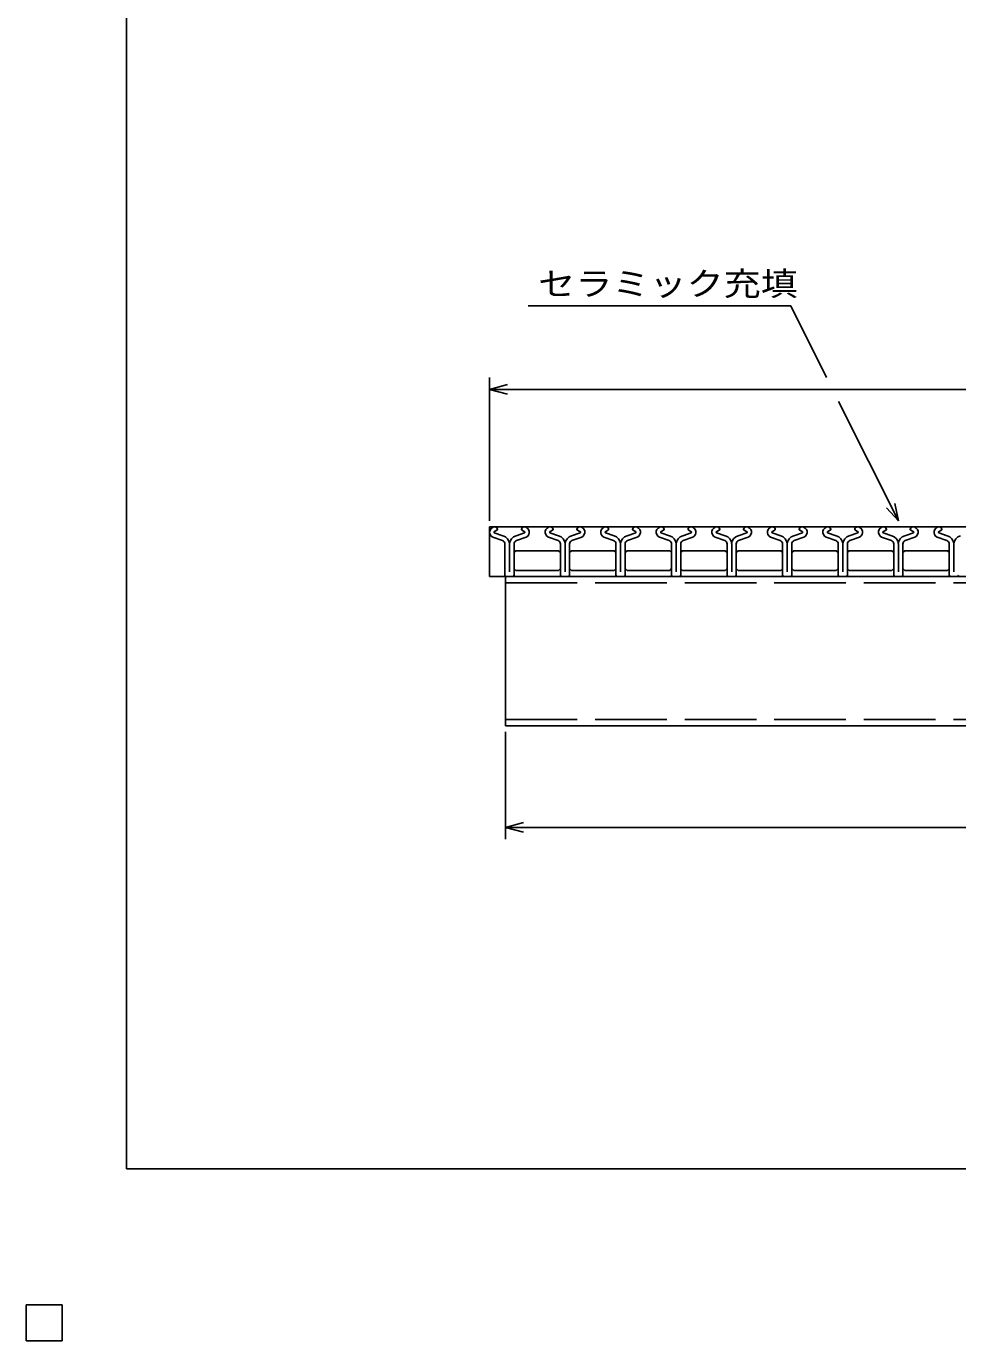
# Model space of a CAD drawing. Units: millimetres, scale not verified. Extents: x -1092 to 1034, y -771 to 635.
# Drawn here: x -1092 to -624, y -771 to -111 of the extents above; entities that cross this region are included whole.
import ezdxf
from ezdxf.enums import TextEntityAlignment as Align

# ---------------------------------------------------------------- set-up
doc = ezdxf.new("R2010")
doc.units = ezdxf.units.MM
doc.header["$LTSCALE"] = 6
doc.linetypes.add('DASHED', pattern=[7.5, 6, -1.5])
for name, color, linetype, lineweight in [('0_2', 150, 'Continuous', 25), ('16', 3, 'Continuous', 25), ('22', 2, 'Continuous', 25)]:
    doc.layers.add(name, color=color, linetype=linetype, lineweight=lineweight)
doc.styles.add('ベクトル', font='')
doc.styles.get('ベクトル').set_extended_font_data('ベクトル')

msp = doc.modelspace()

# ---------------------------------------------------------------- linework, layer by layer
at = {"layer": '0_2'}
for p, q in [((-1041.6, -684.6), (-1041.6, 635.4)), ((1034.4, -684.6), (-1041.6, -684.6))]:
    msp.add_line(p, q, dxfattribs=at)
at = {"layer": '16'}
for p, q in [((-859.3, -362.1), (-254.3, -362.1)), ((-859.3, -362.1), (-859.3, -387.1)), ((-857.679, -367.279), (-852.809, -368.989)), ((-852.599, -366.628), (-856.919, -365.108)), ((-856.76, -364.413), (-855.32, -363.713)), ((-855.32, -363.713), (-855.32, -363.483)), ((-841.702, -365.108), (-846.022, -366.628)), ((-845.812, -368.989), (-840.942, -367.279)), ((-843.301, -363.483), (-843.301, -363.713)), ((-843.301, -363.713), (-841.861, -364.413)), ((-829.779, -367.279), (-824.909, -368.989)), ((-824.699, -366.628), (-829.019, -365.108)), ((-828.86, -364.413), (-827.42, -363.713)), ((-827.42, -363.713), (-827.42, -363.483)), ((-813.802, -365.108), (-818.122, -366.628)), ((-817.912, -368.989), (-813.042, -367.279)), ((-815.401, -363.483), (-815.401, -363.713)), ((-815.401, -363.713), (-813.961, -364.413)), ((-801.879, -367.279), (-797.009, -368.989)), ((-796.799, -366.628), (-801.119, -365.108)), ((-800.96, -364.413), (-799.52, -363.713)), ((-799.52, -363.713), (-799.52, -363.483)), ((-785.902, -365.108), (-790.222, -366.628)), ((-790.012, -368.989), (-785.142, -367.279)), ((-787.501, -363.483), (-787.501, -363.713)), ((-787.501, -363.713), (-786.061, -364.413)), ((-773.979, -367.279), (-769.109, -368.989)), ((-768.899, -366.628), (-773.219, -365.108)), ((-773.06, -364.413), (-771.62, -363.713)), ((-771.62, -363.713), (-771.62, -363.483)), ((-758.002, -365.108), (-762.322, -366.628)), ((-762.112, -368.989), (-757.242, -367.279)), ((-759.601, -363.483), (-759.601, -363.713)), ((-759.601, -363.713), (-758.161, -364.413)), ((-746.079, -367.279), (-741.209, -368.989)), ((-740.999, -366.628), (-745.319, -365.108)), ((-745.16, -364.413), (-743.72, -363.713)), ((-743.72, -363.713), (-743.72, -363.483)), ((-730.102, -365.108), (-734.422, -366.628)), ((-734.212, -368.989), (-729.342, -367.279)), ((-731.701, -363.483), (-731.701, -363.713)), ((-731.701, -363.713), (-730.261, -364.413)), ((-718.179, -367.279), (-713.309, -368.989)), ((-713.099, -366.628), (-717.419, -365.108)), ((-717.26, -364.413), (-715.82, -363.713)), ((-715.82, -363.713), (-715.82, -363.483)), ((-702.202, -365.108), (-706.522, -366.628)), ((-706.312, -368.989), (-701.442, -367.279)), ((-703.801, -363.483), (-703.801, -363.713)), ((-703.801, -363.713), (-702.361, -364.413)), ((-690.279, -367.279), (-685.409, -368.989)), ((-685.199, -366.628), (-689.519, -365.108)), ((-689.36, -364.413), (-687.92, -363.713)), ((-687.92, -363.713), (-687.92, -363.483)), ((-674.302, -365.108), (-678.622, -366.628)), ((-678.412, -368.989), (-673.542, -367.279)), ((-675.901, -363.483), (-675.901, -363.713)), ((-675.901, -363.713), (-674.461, -364.413)), ((-662.379, -367.279), (-657.509, -368.989)), ((-657.299, -366.628), (-661.619, -365.108)), ((-661.46, -364.413), (-660.02, -363.713)), ((-660.02, -363.713), (-660.02, -363.483)), ((-646.402, -365.108), (-650.722, -366.628)), ((-650.512, -368.989), (-645.642, -367.279)), ((-648.001, -363.483), (-648.001, -363.713)), ((-648.001, -363.713), (-646.561, -364.413)), ((-634.479, -367.279), (-629.609, -368.989)), ((-629.399, -366.628), (-633.719, -365.108)), ((-633.56, -364.413), (-632.12, -363.713)), ((-632.12, -363.713), (-632.12, -363.483)), ((-851.61, -370.692), (-851.61, -386.412)), ((-849.3, -384.81), (-849.3, -370.74)), ((-847.05, -375.1), (-846.05, -374.1)), ((-847.01, -386.412), (-847.01, -370.692)), ((-846.05, -374.1), (-824.65, -374.1)), ((-824.65, -374.1), (-823.65, -375.1)), ((-823.71, -370.692), (-823.71, -386.412)), ((-821.4, -384.81), (-821.4, -370.74)), ((-819.15, -375.1), (-818.15, -374.1)), ((-819.11, -386.412), (-819.11, -370.692)), ((-818.15, -374.1), (-796.75, -374.1)), ((-796.75, -374.1), (-795.75, -375.1)), ((-795.81, -370.692), (-795.81, -386.412)), ((-793.5, -384.81), (-793.5, -370.74)), ((-791.25, -375.1), (-790.25, -374.1)), ((-791.21, -386.412), (-791.21, -370.692)), ((-790.25, -374.1), (-768.85, -374.1)), ((-768.85, -374.1), (-767.85, -375.1)), ((-767.91, -370.692), (-767.91, -386.412)), ((-765.6, -384.81), (-765.6, -370.74)), ((-763.35, -375.1), (-762.35, -374.1)), ((-763.31, -386.412), (-763.31, -370.692)), ((-762.35, -374.1), (-740.95, -374.1)), ((-740.95, -374.1), (-739.95, -375.1)), ((-740.01, -370.692), (-740.01, -386.412)), ((-737.7, -384.81), (-737.7, -370.74)), ((-735.45, -375.1), (-734.45, -374.1)), ((-735.41, -386.412), (-735.41, -370.692)), ((-734.45, -374.1), (-713.05, -374.1)), ((-713.05, -374.1), (-712.05, -375.1)), ((-712.11, -370.692), (-712.11, -386.412)), ((-709.8, -384.81), (-709.8, -370.74)), ((-707.55, -375.1), (-706.55, -374.1)), ((-707.51, -386.412), (-707.51, -370.692)), ((-706.55, -374.1), (-685.15, -374.1)), ((-685.15, -374.1), (-684.15, -375.1)), ((-684.21, -370.692), (-684.21, -386.412)), ((-681.9, -384.81), (-681.9, -370.74)), ((-679.65, -375.1), (-678.65, -374.1)), ((-679.61, -386.412), (-679.61, -370.692)), ((-678.65, -374.1), (-657.25, -374.1)), ((-657.25, -374.1), (-656.25, -375.1)), ((-656.31, -370.692), (-656.31, -386.412)), ((-654, -384.81), (-654, -370.74)), ((-651.75, -375.1), (-650.75, -374.1)), ((-651.71, -386.412), (-651.71, -370.692)), ((-650.75, -374.1), (-629.35, -374.1)), ((-629.35, -374.1), (-628.35, -375.1)), ((-628.41, -370.692), (-628.41, -386.412)), ((-626.1, -384.81), (-626.1, -370.74)), ((-859.3, -387.1), (-254.3, -387.1)), ((-851.3, -387.1), (-262.3, -387.1)), ((-851.3, -462.1), (-851.3, -387.1)), ((-850.91, -387.112), (-847.71, -387.112)), ((-846.05, -384.1), (-847.05, -383.1)), ((-824.65, -384.1), (-846.05, -384.1)), ((-823.65, -383.1), (-824.65, -384.1)), ((-823.01, -387.112), (-819.81, -387.112)), ((-818.15, -384.1), (-819.15, -383.1)), ((-796.75, -384.1), (-818.15, -384.1)), ((-795.75, -383.1), (-796.75, -384.1)), ((-795.11, -387.112), (-791.91, -387.112)), ((-790.25, -384.1), (-791.25, -383.1)), ((-768.85, -384.1), (-790.25, -384.1)), ((-767.85, -383.1), (-768.85, -384.1)), ((-767.21, -387.112), (-764.01, -387.112)), ((-762.35, -384.1), (-763.35, -383.1)), ((-740.95, -384.1), (-762.35, -384.1)), ((-739.95, -383.1), (-740.95, -384.1)), ((-739.31, -387.112), (-736.11, -387.112)), ((-734.45, -384.1), (-735.45, -383.1)), ((-713.05, -384.1), (-734.45, -384.1)), ((-712.05, -383.1), (-713.05, -384.1)), ((-711.41, -387.112), (-708.21, -387.112)), ((-706.55, -384.1), (-707.55, -383.1)), ((-685.15, -384.1), (-706.55, -384.1)), ((-684.15, -383.1), (-685.15, -384.1)), ((-683.51, -387.112), (-680.31, -387.112)), ((-678.65, -384.1), (-679.65, -383.1)), ((-657.25, -384.1), (-678.65, -384.1)), ((-656.25, -383.1), (-657.25, -384.1)), ((-655.61, -387.112), (-652.41, -387.112)), ((-650.75, -384.1), (-651.75, -383.1)), ((-629.35, -384.1), (-650.75, -384.1)), ((-628.35, -383.1), (-629.35, -384.1)), ((-627.71, -387.112), (-624.51, -387.112)), ((-262.3, -462.1), (-851.3, -462.1)), ((-1092, -753), (-1074, -753)), ((-1092, -771), (-1092, -753)), ((-1092, -753), (-1074, -753)), ((-1092, -771), (-1092, -753)), ((-1092, -753), (-1074, -753)), ((-1092, -771), (-1092, -753)), ((-1092, -753), (-1074, -753)), ((-1092, -771), (-1092, -753)), ((-1092, -753), (-1074, -753)), ((-1092, -771), (-1092, -753)), ((-1074, -771), (-1074, -753)), ((-1074, -771), (-1074, -753)), ((-1074, -771), (-1074, -753)), ((-1074, -771), (-1074, -753)), ((-1074, -771), (-1074, -753)), ((-1092, -771), (-1074, -771)), ((-1092, -771), (-1074, -771)), ((-1092, -771), (-1074, -771)), ((-1092, -771), (-1074, -771)), ((-1092, -771), (-1074, -771))]:
    msp.add_line(p, q, dxfattribs=at)
at = {"layer": '16', "linetype": 'DASHED'}
for p, q in [((-851.3, -390.3), (-262.3, -390.3)), ((-851.3, -458.9), (-262.3, -458.9))]:
    msp.add_line(p, q, dxfattribs=at)
at = {"layer": '16'}
for centre, radius, start, end in [((-856.61, -364.8), 2.7, 90.98, 246.68), ((-856.769, -363.546), 1.45, 2.5, 85.55), ((-841.852, -363.546), 1.45, 94.45, 177.5), ((-842.011, -364.8), 2.7, 293.32, 89.02002), ((-828.71, -364.8), 2.7, 90.98, 246.68), ((-828.869, -363.546), 1.45, 2.5, 85.55), ((-813.952, -363.546), 1.45, 94.45, 177.5), ((-814.111, -364.8), 2.7, 293.32, 89.02002), ((-800.81, -364.8), 2.7, 90.98, 246.68), ((-800.969, -363.546), 1.45, 2.5, 85.55), ((-786.052, -363.546), 1.45, 94.45, 177.5), ((-786.211, -364.8), 2.7, 293.32, 89.02002), ((-772.91, -364.8), 2.7, 90.98, 246.68), ((-773.069, -363.546), 1.45, 2.5, 85.55), ((-758.152, -363.546), 1.45, 94.45, 177.5), ((-758.311, -364.8), 2.7, 293.32, 89.02002), ((-745.01, -364.8), 2.7, 90.98, 246.68), ((-745.169, -363.546), 1.45, 2.5, 85.55), ((-730.252, -363.546), 1.45, 94.45, 177.5), ((-730.411, -364.8), 2.7, 293.32, 89.02002), ((-717.11, -364.8), 2.7, 90.98, 246.68), ((-717.269, -363.546), 1.45, 2.5, 85.55), ((-702.352, -363.546), 1.45, 94.45, 177.5), ((-702.511, -364.8), 2.7, 293.32, 89.02002), ((-689.21, -364.8), 2.7, 90.98, 246.68), ((-689.369, -363.546), 1.45, 2.5, 85.55), ((-674.452, -363.546), 1.45, 94.45, 177.5), ((-674.611, -364.8), 2.7, 293.32, 89.02002), ((-661.31, -364.8), 2.7, 90.98, 246.68), ((-661.469, -363.546), 1.45, 2.5, 85.55), ((-646.552, -363.546), 1.45, 94.45, 177.5), ((-646.711, -364.8), 2.7, 293.32, 89.02002), ((-633.41, -364.8), 2.7, 90.98, 246.68), ((-633.569, -363.546), 1.45, 2.5, 85.55), ((-856.595, -364.816), 0.44, 111.91, 222.33), ((-853.409, -370.689), 1.8, 0, 70.58), ((-853.89, -371.043), 4.6, 3.78, 73.7), ((-844.731, -371.043), 4.6, 106.3, 176.22), ((-845.212, -370.689), 1.8, 109.42, 180), ((-842.026, -364.816), 0.44, 317.67, 68.08999), ((-828.695, -364.816), 0.44, 111.91, 222.33), ((-825.509, -370.689), 1.8, 0, 70.58), ((-825.99, -371.043), 4.6, 3.78, 73.7), ((-816.831, -371.043), 4.6, 106.3, 176.22), ((-817.312, -370.689), 1.8, 109.42, 180), ((-814.126, -364.816), 0.44, 317.67, 68.08999), ((-800.795, -364.816), 0.44, 111.91, 222.33), ((-797.609, -370.689), 1.8, 0, 70.58), ((-798.09, -371.043), 4.6, 3.78, 73.7), ((-788.931, -371.043), 4.6, 106.3, 176.22), ((-789.412, -370.689), 1.8, 109.42, 180), ((-786.226, -364.816), 0.44, 317.67, 68.08999), ((-772.895, -364.816), 0.44, 111.91, 222.33), ((-769.709, -370.689), 1.8, 0, 70.58), ((-770.19, -371.043), 4.6, 3.78, 73.7), ((-761.031, -371.043), 4.6, 106.3, 176.22), ((-761.512, -370.689), 1.8, 109.42, 180), ((-758.326, -364.816), 0.44, 317.67, 68.08999), ((-744.995, -364.816), 0.44, 111.91, 222.33), ((-741.809, -370.689), 1.8, 0, 70.58), ((-742.29, -371.043), 4.6, 3.78, 73.7), ((-733.131, -371.043), 4.6, 106.3, 176.22), ((-733.612, -370.689), 1.8, 109.42, 180), ((-730.426, -364.816), 0.44, 317.67, 68.08999), ((-717.095, -364.816), 0.44, 111.91, 222.33), ((-713.909, -370.689), 1.8, 0, 70.58), ((-714.39, -371.043), 4.6, 3.78, 73.7), ((-705.231, -371.043), 4.6, 106.3, 176.22), ((-705.712, -370.689), 1.8, 109.42, 180), ((-702.526, -364.816), 0.44, 317.67, 68.08999), ((-689.195, -364.816), 0.44, 111.91, 222.33), ((-686.009, -370.689), 1.8, 0, 70.58), ((-686.49, -371.043), 4.6, 3.78, 73.7), ((-677.331, -371.043), 4.6, 106.3, 176.22), ((-677.812, -370.689), 1.8, 109.42, 180), ((-674.626, -364.816), 0.44, 317.67, 68.08999), ((-661.295, -364.816), 0.44, 111.91, 222.33), ((-658.109, -370.689), 1.8, 0, 70.58), ((-658.59, -371.043), 4.6, 3.78, 73.7), ((-649.431, -371.043), 4.6, 106.3, 176.22), ((-649.912, -370.689), 1.8, 109.42, 180), ((-646.726, -364.816), 0.44, 317.67, 68.08999), ((-633.395, -364.816), 0.44, 111.91, 222.33), ((-630.209, -370.689), 1.8, 0, 70.58), ((-630.69, -371.043), 4.6, 3.78, 73.7), ((-621.531, -371.043), 4.6, 106.3, 176.22), ((-850.91, -386.412), 0.7, 180, 270), ((-847.71, -386.412), 0.7, 270, 0), ((-823.01, -386.412), 0.7, 180, 270), ((-819.81, -386.412), 0.7, 270, 0), ((-795.11, -386.412), 0.7, 180, 270), ((-791.91, -386.412), 0.7, 270, 0), ((-767.21, -386.412), 0.7, 180, 270), ((-764.01, -386.412), 0.7, 270, 0), ((-739.31, -386.412), 0.7, 180, 270), ((-736.11, -386.412), 0.7, 270, 0), ((-711.41, -386.412), 0.7, 180, 270), ((-708.21, -386.412), 0.7, 270, 0), ((-683.51, -386.412), 0.7, 180, 270), ((-680.31, -386.412), 0.7, 270, 0), ((-655.61, -386.412), 0.7, 180, 270), ((-652.41, -386.412), 0.7, 270, 0), ((-627.71, -386.412), 0.7, 180, 270), ((-624.51, -386.412), 0.7, 270, 0)]:
    msp.add_arc(centre, radius, start, end, dxfattribs=at)
at = {"layer": '22', "color": 4}
for p, q in [((-840, -251.1), (-708, -251.1)), ((-690, -287.1), (-708, -251.1)), ((-859.3, -359.1), (-859.3, -287.1)), ((-859.3, -293.1), (-850.3, -290.7)), ((-850.3, -295.5), (-859.3, -293.1)), ((-859.3, -293.1), (-254.302, -293.1)), ((-654, -359.1), (-684, -299.1)), ((-654, -359.1), (-660, -352.5)), ((-654, -359.1), (-655.8, -350.34)), ((-851.3, -519.1), (-851.3, -465.1)), ((-851.3, -513.1), (-842.3, -510.7)), ((-842.3, -515.5), (-851.3, -513.1)), ((-851.3, -513.1), (-262.3, -513.1)), ((-1074, -753), (-1092, -753)), ((-1092, -753), (-1092, -771)), ((-1074, -753), (-1092, -753)), ((-1092, -753), (-1092, -771)), ((-1074, -753), (-1092, -753)), ((-1092, -753), (-1092, -771)), ((-1074, -771), (-1074, -753)), ((-1074, -771), (-1074, -753)), ((-1074, -771), (-1074, -753)), ((-1092, -771), (-1074, -771)), ((-1092, -771), (-1074, -771)), ((-1092, -771), (-1074, -771))]:
    msp.add_line(p, q, dxfattribs=at)
at = {"layer": '22'}
for p, q in [((-1074, -753), (-1092, -753)), ((-1092, -753), (-1092, -771)), ((-1074, -753), (-1092, -753)), ((-1092, -753), (-1092, -771)), ((-1074, -753), (-1092, -753)), ((-1092, -753), (-1092, -771)), ((-1074, -771), (-1074, -753)), ((-1074, -771), (-1074, -753)), ((-1074, -771), (-1074, -753)), ((-1092, -771), (-1074, -771)), ((-1092, -771), (-1074, -771)), ((-1092, -771), (-1074, -771))]:
    msp.add_line(p, q, dxfattribs=at)

# ---------------------------------------------------------------- texts
at = {"layer": '22', "style": 'ベクトル', "width": 1.15}
msp.add_text('セラミック充填', height=11.88, dxfattribs=at).set_placement((-834.9, -240), align=Align.MIDDLE_LEFT)

doc.saveas('drawing.dxf')
